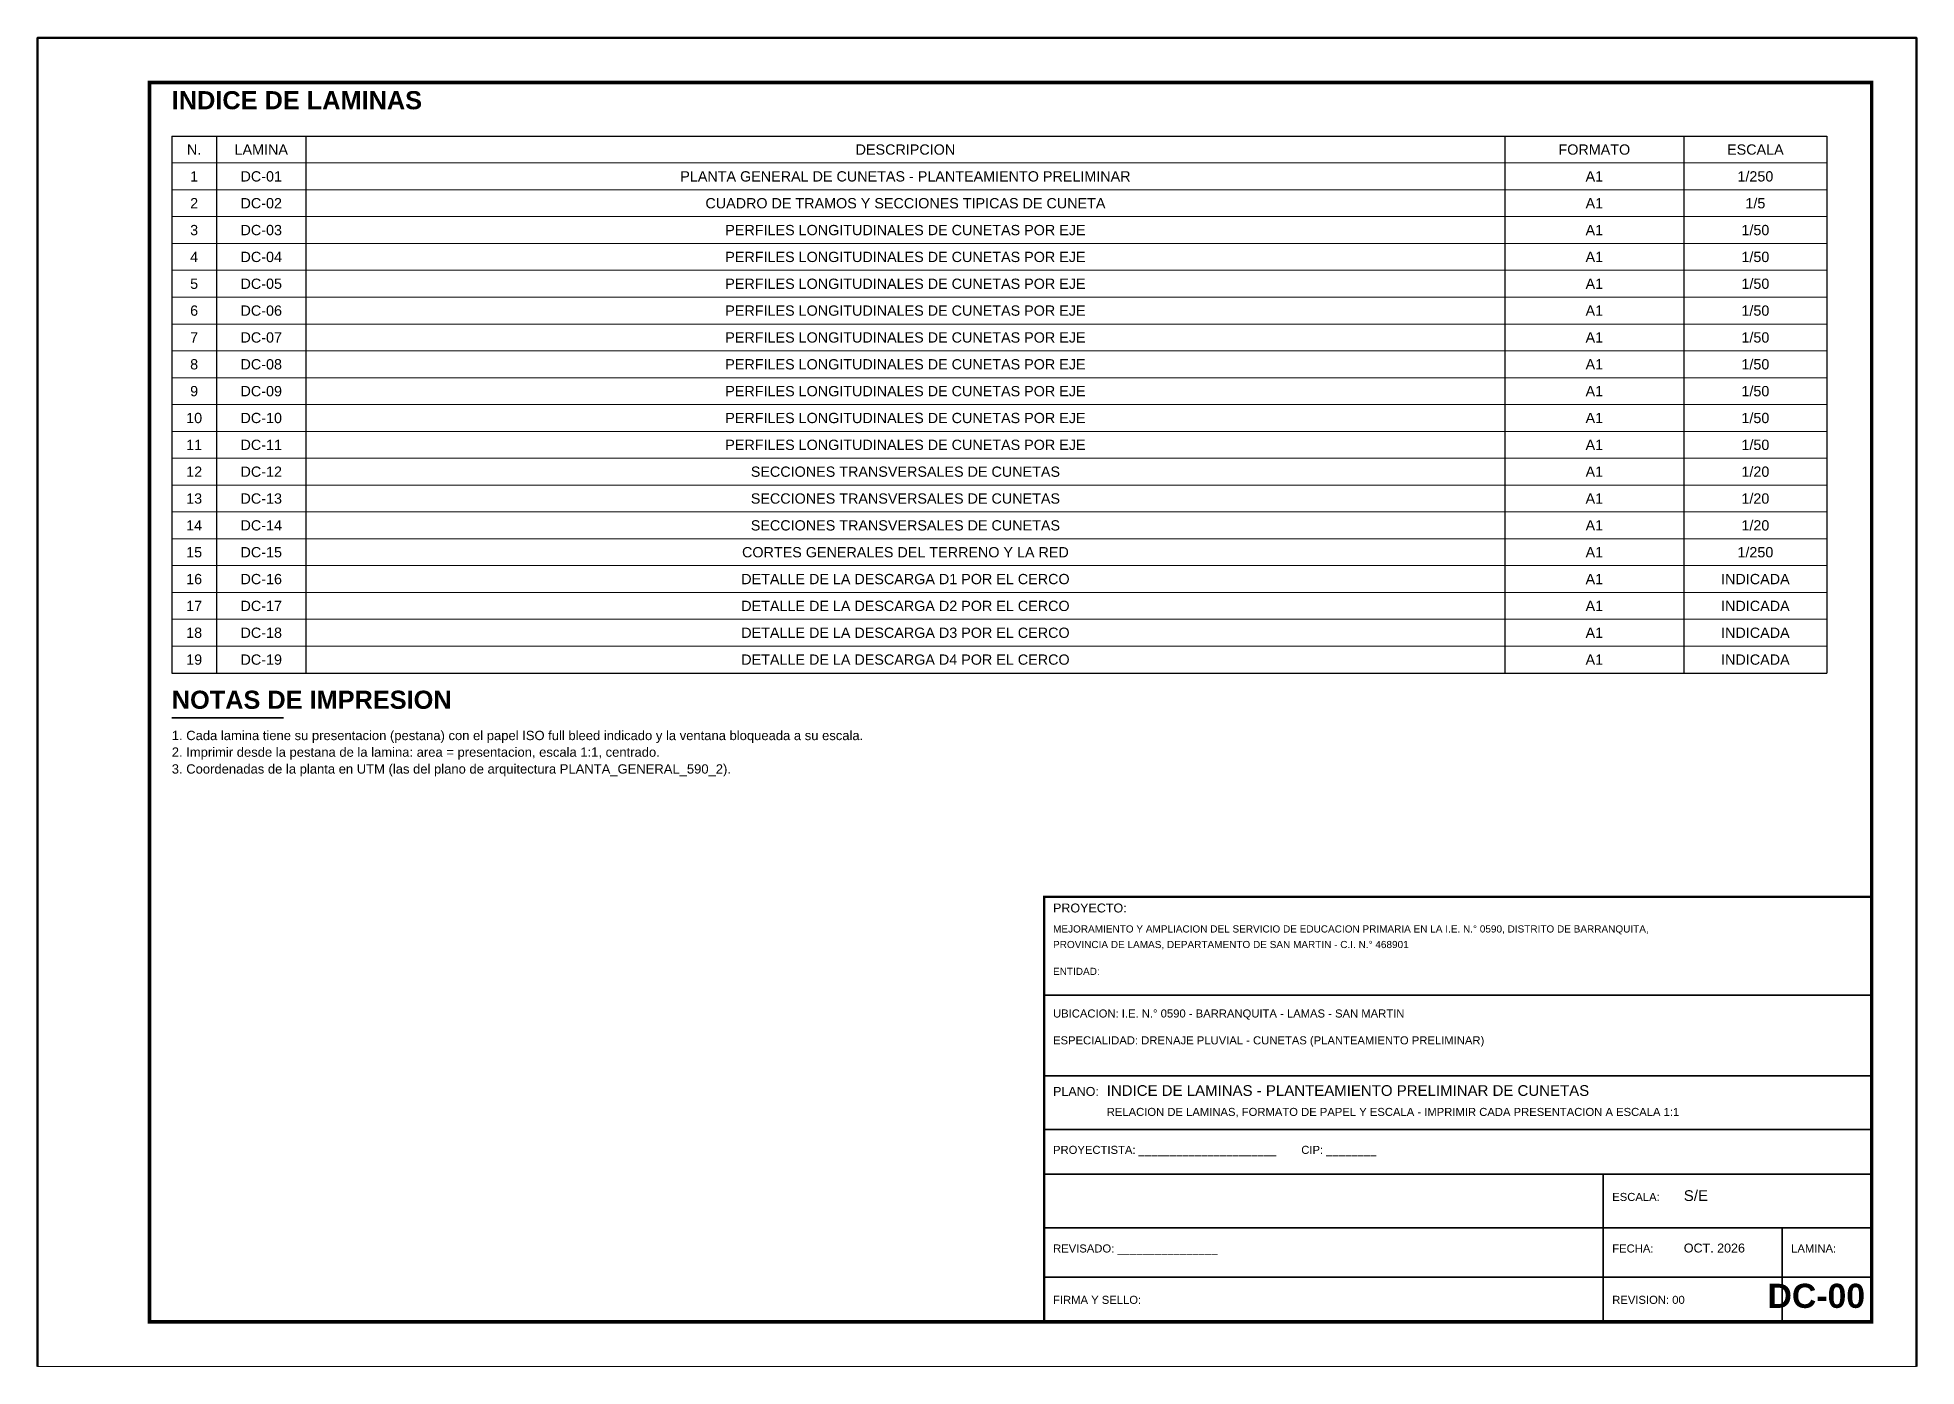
# Paper-space layout 'DC-00' of a CAD drawing. Header units: metres, sheet in millimetres. Extents: x 0 to 420, y 0 to 297.
# The model-space entities are those that its viewports show. They can reach past a viewport. Long polylines and large blocks are cut down to what shows.
import ezdxf
from ezdxf.enums import TextEntityAlignment as Align

# ---------------------------------------------------------------- set-up
doc = ezdxf.new("R2010")
doc.units = ezdxf.units.M
doc.header["$LTSCALE"] = 0.25
for name, color, linetype, lineweight in [('GRILLA', 9, 'CONTINUOUS', 13), ('MARCO', 7, 'CONTINUOUS', 50), ('ROTULO', 7, 'CONTINUOUS', 35), ('TITULOS', 160, 'CONTINUOUS', 35)]:
    doc.layers.add(name, color=color, linetype=linetype, lineweight=lineweight)
for name, color, linetype in [('ROTULO-TEXTO', 7, 'CONTINUOUS'), ('TEXTOS', 7, 'CONTINUOUS'), ('TEXTOS-NOTAS', 7, 'CONTINUOUS')]:
    doc.layers.add(name, color=color, linetype=linetype)
doc.styles.get("Standard").update_dxf_attribs({"font": 'arial.ttf'})
doc.styles.add('TITULOS', font='arialbd.ttf')

msp = doc.modelspace()

# ---------------------------------------------------------------- linework, layer by layer
at = {"layer": 'GRILLA'}
for p, q in [((354768.75, 9249751.225), (354778, 9249751.225)), ((354768.75, 9249751.075), (354778, 9249751.075)), ((354768.75, 9249750.925), (354778, 9249750.925)), ((354768.75, 9249750.775), (354778, 9249750.775)), ((354768.75, 9249750.625), (354778, 9249750.625)), ((354768.75, 9249750.475), (354778, 9249750.475)), ((354768.75, 9249750.325), (354778, 9249750.325)), ((354768.75, 9249750.175), (354778, 9249750.175)), ((354768.75, 9249750.025), (354778, 9249750.025)), ((354768.75, 9249749.875), (354778, 9249749.875)), ((354768.75, 9249749.725), (354778, 9249749.725)), ((354768.75, 9249749.575), (354778, 9249749.575)), ((354768.75, 9249749.425), (354778, 9249749.425)), ((354768.75, 9249749.275), (354778, 9249749.275)), ((354768.75, 9249749.125), (354778, 9249749.125)), ((354768.75, 9249748.975), (354778, 9249748.975)), ((354768.75, 9249748.825), (354778, 9249748.825)), ((354768.75, 9249748.675), (354778, 9249748.675)), ((354768.75, 9249748.525), (354778, 9249748.525))]:
    msp.add_line(p, q, dxfattribs=at)
at = {"layer": 'MARCO'}
msp.add_lwpolyline([(354768, 9249744.5), (354778.5, 9249744.5), (354778.5, 9249751.925), (354768, 9249751.925)], close=True, dxfattribs=at)
at = {"layer": 'MARCO', "const_width": 0.02}
msp.add_lwpolyline([(354768.625, 9249744.75), (354778.25, 9249744.75), (354778.25, 9249751.675), (354768.625, 9249751.675)], close=True, dxfattribs=at)
at = {"layer": 'ROTULO'}
for p, q in [((354773.625, 9249746.575), (354778.25, 9249746.575)), ((354773.625, 9249746.125), (354778.25, 9249746.125)), ((354773.625, 9249745.825), (354778.25, 9249745.825)), ((354773.625, 9249745.575), (354778.25, 9249745.575)), ((354776.75, 9249745.575), (354776.75, 9249744.75)), ((354773.625, 9249745.275), (354778.25, 9249745.275)), ((354777.75, 9249745.275), (354777.75, 9249744.75)), ((354773.625, 9249745), (354778.25, 9249745))]:
    msp.add_line(p, q, dxfattribs=at)
at = {"layer": 'ROTULO', "const_width": 0.0125}
msp.add_lwpolyline([(354773.625, 9249744.75), (354778.25, 9249744.75), (354778.25, 9249747.125), (354773.625, 9249747.125)], close=True, dxfattribs=at)
at = {"layer": 'TEXTOS'}
for p, q in [((354768.75, 9249751.375), (354778, 9249751.375)), ((354768.75, 9249751.375), (354768.75, 9249748.375)), ((354769, 9249751.375), (354769, 9249748.375)), ((354769.5, 9249751.375), (354769.5, 9249748.375)), ((354776.2, 9249751.375), (354776.2, 9249748.375)), ((354777.2, 9249751.375), (354777.2, 9249748.375)), ((354778, 9249751.375), (354778, 9249748.375)), ((354768.75, 9249748.375), (354778, 9249748.375))]:
    msp.add_line(p, q, dxfattribs=at)
at = {"layer": 'TITULOS'}
msp.add_line((354768.75, 9249748.125), (354769.375, 9249748.125), dxfattribs=at)

# ---------------------------------------------------------------- texts
at = {"layer": 'ROTULO-TEXTO'}
for s, height, p in [('PROYECTO:', 0.05, (354773.675, 9249747.037)), ('MEJORAMIENTO Y AMPLIACION DEL SERVICIO DE EDUCACION PRIMARIA EN LA I.E. N.° 0590, DISTRITO DE BARRANQUITA,', 0.04, (354773.675, 9249746.925)), ('PROVINCIA DE LAMAS, DEPARTAMENTO DE SAN MARTIN - C.I. N.° 468901', 0.04, (354773.675, 9249746.838)), ('ENTIDAD:', 0.04, (354773.675, 9249746.688)), ('UBICACION: I.E. N.° 0590 - BARRANQUITA - LAMAS - SAN MARTIN', 0.045, (354773.675, 9249746.45)), ('ESPECIALIDAD: DRENAJE PLUVIAL - CUNETAS (PLANTEAMIENTO PRELIMINAR)', 0.045, (354773.675, 9249746.3)), ('PLANO:', 0.05, (354773.675, 9249746.012)), ('INDICE DE LAMINAS - PLANTEAMIENTO PRELIMINAR DE CUNETAS', 0.06, (354773.975, 9249746.012)), ('RELACION DE LAMINAS, FORMATO DE PAPEL Y ESCALA - IMPRIMIR CADA PRESENTACION A ESCALA 1:1', 0.045, (354773.975, 9249745.9)), ('PROYECTISTA: ______________________        CIP: ________', 0.045, (354773.675, 9249745.688)), ('ESCALA:', 0.045, (354776.8, 9249745.425)), ('S/E', 0.06, (354777.2, 9249745.425)), ('REVISADO: ________________', 0.045, (354773.675, 9249745.137)), ('FECHA:', 0.045, (354776.8, 9249745.137)), ('OCT. 2026', 0.05, (354777.2, 9249745.137)), ('LAMINA:', 0.045, (354777.8, 9249745.137)), ('FIRMA Y SELLO:', 0.045, (354773.675, 9249744.85)), ('REVISION: 00', 0.045, (354776.8, 9249744.85))]:
    msp.add_text(s, height=height, dxfattribs=at).set_placement(p)
at = {"layer": 'TEXTOS'}
for s, height, p in [('N.', 0.0574, (354768.875, 9249751.3)), ('LAMINA', 0.0574, (354769.25, 9249751.3)), ('DESCRIPCION', 0.05738, (354772.85, 9249751.3)), ('FORMATO', 0.0574, (354776.7, 9249751.3)), ('ESCALA', 0.0574, (354777.6, 9249751.3)), ('1', 0.0574, (354768.875, 9249751.15)), ('DC-01', 0.0574, (354769.25, 9249751.15)), ('PLANTA GENERAL DE CUNETAS - PLANTEAMIENTO PRELIMINAR', 0.05738, (354772.85, 9249751.15)), ('A1', 0.0574, (354776.7, 9249751.15)), ('1/250', 0.0574, (354777.6, 9249751.15)), ('2', 0.0574, (354768.875, 9249751)), ('DC-02', 0.0574, (354769.25, 9249751)), ('CUADRO DE TRAMOS Y SECCIONES TIPICAS DE CUNETA', 0.05738, (354772.85, 9249751)), ('A1', 0.0574, (354776.7, 9249751)), ('1/5', 0.0574, (354777.6, 9249751)), ('3', 0.0574, (354768.875, 9249750.85)), ('DC-03', 0.0574, (354769.25, 9249750.85)), ('PERFILES LONGITUDINALES DE CUNETAS POR EJE', 0.05738, (354772.85, 9249750.85)), ('A1', 0.0574, (354776.7, 9249750.85)), ('1/50', 0.0574, (354777.6, 9249750.85)), ('4', 0.0574, (354768.875, 9249750.7)), ('DC-04', 0.0574, (354769.25, 9249750.7)), ('PERFILES LONGITUDINALES DE CUNETAS POR EJE', 0.05738, (354772.85, 9249750.7)), ('A1', 0.0574, (354776.7, 9249750.7)), ('1/50', 0.0574, (354777.6, 9249750.7)), ('5', 0.0574, (354768.875, 9249750.55)), ('DC-05', 0.0574, (354769.25, 9249750.55)), ('PERFILES LONGITUDINALES DE CUNETAS POR EJE', 0.05738, (354772.85, 9249750.55)), ('A1', 0.0574, (354776.7, 9249750.55)), ('1/50', 0.0574, (354777.6, 9249750.55)), ('6', 0.0574, (354768.875, 9249750.4)), ('DC-06', 0.0574, (354769.25, 9249750.4)), ('PERFILES LONGITUDINALES DE CUNETAS POR EJE', 0.05738, (354772.85, 9249750.4)), ('A1', 0.0574, (354776.7, 9249750.4)), ('1/50', 0.0574, (354777.6, 9249750.4)), ('7', 0.0574, (354768.875, 9249750.25)), ('DC-07', 0.0574, (354769.25, 9249750.25)), ('PERFILES LONGITUDINALES DE CUNETAS POR EJE', 0.05738, (354772.85, 9249750.25)), ('A1', 0.0574, (354776.7, 9249750.25)), ('1/50', 0.0574, (354777.6, 9249750.25)), ('8', 0.0574, (354768.875, 9249750.1)), ('DC-08', 0.0574, (354769.25, 9249750.1)), ('PERFILES LONGITUDINALES DE CUNETAS POR EJE', 0.05738, (354772.85, 9249750.1)), ('A1', 0.0574, (354776.7, 9249750.1)), ('1/50', 0.0574, (354777.6, 9249750.1)), ('9', 0.0574, (354768.875, 9249749.95)), ('DC-09', 0.0574, (354769.25, 9249749.95)), ('PERFILES LONGITUDINALES DE CUNETAS POR EJE', 0.05738, (354772.85, 9249749.95)), ('A1', 0.0574, (354776.7, 9249749.95)), ('1/50', 0.0574, (354777.6, 9249749.95)), ('10', 0.0574, (354768.875, 9249749.8)), ('DC-10', 0.0574, (354769.25, 9249749.8)), ('PERFILES LONGITUDINALES DE CUNETAS POR EJE', 0.05738, (354772.85, 9249749.8)), ('A1', 0.0574, (354776.7, 9249749.8)), ('1/50', 0.0574, (354777.6, 9249749.8)), ('11', 0.0574, (354768.875, 9249749.65)), ('DC-11', 0.0574, (354769.25, 9249749.65)), ('PERFILES LONGITUDINALES DE CUNETAS POR EJE', 0.05738, (354772.85, 9249749.65)), ('A1', 0.0574, (354776.7, 9249749.65)), ('1/50', 0.0574, (354777.6, 9249749.65)), ('12', 0.0574, (354768.875, 9249749.5)), ('DC-12', 0.0574, (354769.25, 9249749.5)), ('SECCIONES TRANSVERSALES DE CUNETAS', 0.05738, (354772.85, 9249749.5)), ('A1', 0.0574, (354776.7, 9249749.5)), ('1/20', 0.0574, (354777.6, 9249749.5)), ('13', 0.0574, (354768.875, 9249749.35)), ('DC-13', 0.0574, (354769.25, 9249749.35)), ('SECCIONES TRANSVERSALES DE CUNETAS', 0.05738, (354772.85, 9249749.35)), ('A1', 0.0574, (354776.7, 9249749.35)), ('1/20', 0.0574, (354777.6, 9249749.35)), ('14', 0.0574, (354768.875, 9249749.2)), ('DC-14', 0.0574, (354769.25, 9249749.2)), ('SECCIONES TRANSVERSALES DE CUNETAS', 0.05738, (354772.85, 9249749.2)), ('A1', 0.0574, (354776.7, 9249749.2)), ('1/20', 0.0574, (354777.6, 9249749.2)), ('15', 0.0574, (354768.875, 9249749.05)), ('DC-15', 0.0574, (354769.25, 9249749.05)), ('CORTES GENERALES DEL TERRENO Y LA RED', 0.05738, (354772.85, 9249749.05)), ('A1', 0.0574, (354776.7, 9249749.05)), ('1/250', 0.0574, (354777.6, 9249749.05)), ('16', 0.0574, (354768.875, 9249748.9)), ('DC-16', 0.0574, (354769.25, 9249748.9)), ('DETALLE DE LA DESCARGA D1 POR EL CERCO', 0.05738, (354772.85, 9249748.9)), ('A1', 0.0574, (354776.7, 9249748.9)), ('INDICADA', 0.0574, (354777.6, 9249748.9)), ('17', 0.0574, (354768.875, 9249748.75)), ('DC-17', 0.0574, (354769.25, 9249748.75)), ('DETALLE DE LA DESCARGA D2 POR EL CERCO', 0.05738, (354772.85, 9249748.75)), ('A1', 0.0574, (354776.7, 9249748.75)), ('INDICADA', 0.0574, (354777.6, 9249748.75)), ('18', 0.0574, (354768.875, 9249748.6)), ('DC-18', 0.0574, (354769.25, 9249748.6)), ('DETALLE DE LA DESCARGA D3 POR EL CERCO', 0.05738, (354772.85, 9249748.6)), ('A1', 0.0574, (354776.7, 9249748.6)), ('INDICADA', 0.0574, (354777.6, 9249748.6)), ('19', 0.0574, (354768.875, 9249748.45)), ('DC-19', 0.0574, (354769.25, 9249748.45)), ('DETALLE DE LA DESCARGA D4 POR EL CERCO', 0.05738, (354772.85, 9249748.45)), ('A1', 0.0574, (354776.7, 9249748.45)), ('INDICADA', 0.0574, (354777.6, 9249748.45))]:
    msp.add_text(s, height=height, dxfattribs=at).set_placement(p, align=Align.MIDDLE_CENTER)
at = {"layer": 'TEXTOS-NOTAS'}
for s, p in [('1. Cada lamina tiene su presentacion (pestana) con el papel ISO full bleed indicado y la ventana bloqueada a su escala.', (354768.75, 9249748)), ('2. Imprimir desde la pestana de la lamina: area = presentacion, escala 1:1, centrado.', (354768.75, 9249747.907)), ('3. Coordenadas de la planta en UTM (las del plano de arquitectura PLANTA_GENERAL_590_2).', (354768.75, 9249747.813))]:
    msp.add_text(s, height=0.052, dxfattribs=at).set_placement(p)
at = {"layer": 'TITULOS', "style": 'TITULOS'}
for s, p in [('INDICE DE LAMINAS', (354768.75, 9249751.525)), ('NOTAS DE IMPRESION', (354768.75, 9249748.175))]:
    msp.add_text(s, height=0.10125, dxfattribs=at).set_placement(p)
msp.add_text('DC-00', height=0.135, dxfattribs=at).set_placement((354778.213, 9249744.787), align=Align.BOTTOM_RIGHT)

psp = doc.layouts.new('DC-00')

# ---------------------------------------------------------------- viewports
at = {"layer": 'MARCO'}
psp.add_viewport(center=(210, 148.5), size=(420, 297), view_center_point=(354773.25, 9249748.213), view_height=7.425, dxfattribs=at)

doc.saveas('drawing.dxf')
